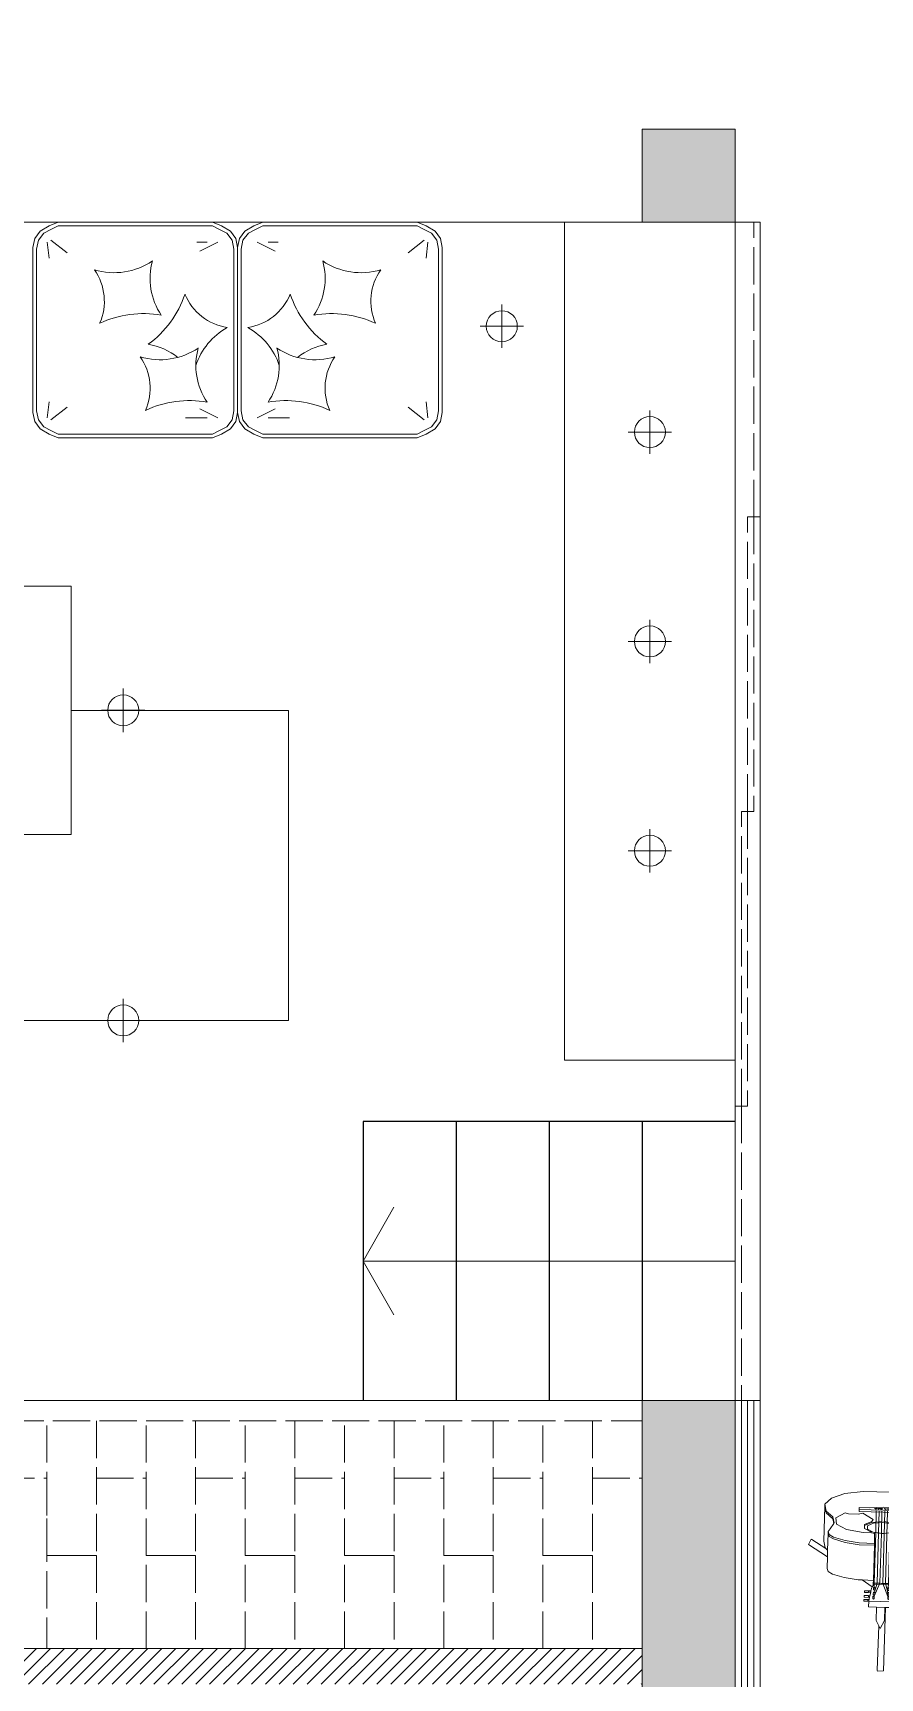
# Model space of a CAD drawing. Header units: millimetres. Extents: x 2261 to 4261, y 903 to 3498.
# Drawn here: x 3488 to 3762, y 2164 to 2695 of the extents above; entities that cross this region are included whole.
import ezdxf

# ---------------------------------------------------------------- set-up
doc = ezdxf.new("R2010")
doc.units = ezdxf.units.MM
doc.linetypes.add('ACAD_ISO02W100', pattern=[15, 12, -3])
for name, color, linetype, lineweight in [('A-FURN', 9, 'Continuous', 13), ('pavimentazione esterna', 51, 'Continuous', 15), ('PROIEZIONI', 145, 'Continuous', 13), ('PROIEZIONI_finissime_fine lines', 251, 'Continuous', 5), ('vetro', 140, 'Continuous', 15), ('Wall', 7, 'Continuous', 20)]:
    doc.layers.add(name, color=color, linetype=linetype, lineweight=lineweight)

# ---------------------------------------------------------------- blocks, each defined once
blk = doc.blocks.new('Guitar Stand Accoustic')
at = {"lineweight": 0}
for p, q in [((-0.36, 14.26), (-0.15, 22.09)), ((-0.15, 22.09), (0.58, 22.15)), ((0.61, 22.04), (0.46, 16.54)), ((0.58, 22.15), (0.61, 22.04)), ((-0.24, 15.89), (0.3, 16.87)), ((0.3, 16.87), (0.46, 16.54)), ((0.46, 16.54), (0.8, 15.87)), ((-1.26, 13.57), (-1.24, 14.28)), ((-1.24, 14.28), (-0.36, 14.26)), ((-0.36, 14.26), (-0.27, 14.26)), ((-0.27, 14.26), (-0.24, 15.89)), ((-0.27, 14.26), (0.77, 14.24)), ((0.8, 15.87), (0.77, 14.24)), ((1.75, 14.22), (0.77, 14.24)), ((-1.87, 13.59), (-1.88, 13.36)), ((-1.88, 13.36), (-1.38, 13.35)), ((-1.38, 13.58), (-1.87, 13.59)), ((-1.84, 12.51), (-1.85, 12.3)), ((-1.85, 12.3), (-1.35, 12.29)), ((-1.83, 13.1), (-1.84, 12.88)), ((-1.84, 12.88), (-1.34, 12.87)), ((-1.34, 12.5), (-1.84, 12.51)), ((-1.33, 13.09), (-1.83, 13.1)), ((-1.38, 13.53), (-1.38, 13.58)), ((-1.38, 13.53), (-1.25, 13.52)), ((-1.38, 13.37), (-1.38, 13.53)), ((-1.38, 13.35), (-1.38, 13.37)), ((-1.38, 13.37), (-1.22, 13.37)), ((-1.35, 12.45), (-1.34, 12.5)), ((-1.35, 12.45), (-1.07, 12.45)), ((-1.35, 12.3), (-1.35, 12.45)), ((-1.35, 12.29), (-1.35, 12.3)), ((-1.35, 12.3), (-1.05, 12.3)), ((-1.34, 13.04), (-1.33, 13.09)), ((-1.34, 13.04), (-1.17, 13.03)), ((-1.34, 12.89), (-1.34, 13.04)), ((-1.34, 12.87), (-1.34, 12.89)), ((-1.34, 12.89), (-1.14, 12.88)), ((-1.25, 13.52), (-1.26, 13.57)), ((-1.26, 13.57), (1.73, 13.52)), ((-1.22, 13.37), (-1.25, 13.52)), ((-1.17, 13.03), (-1.22, 13.37)), ((-1.14, 12.88), (-1.17, 13.03)), ((-1.07, 12.45), (-1.14, 12.88)), ((-1.05, 12.3), (-1.07, 12.45)), ((-0.97, 11.86), (-1.05, 12.3)), ((-0.69, 13.27), (-0.77, 13.21)), ((-0.77, 12.9), (-0.77, 13.21)), ((-0.69, 12.96), (-0.77, 12.9)), ((-0.77, 12.9), (-0.61, 12.9)), ((-0.65, 12.78), (-0.73, 12.73)), ((-0.73, 12.41), (-0.73, 12.73)), ((-0.65, 12.47), (-0.73, 12.41)), ((-0.73, 12.41), (-0.57, 12.41)), ((-0.61, 13.21), (-0.69, 13.27)), ((-0.61, 12.9), (-0.69, 12.96)), ((-0.57, 12.72), (-0.65, 12.78)), ((-0.57, 12.41), (-0.65, 12.47)), ((0.02, 11.3), (-0.62, 12.9)), ((-0.61, 12.9), (-0.61, 13.21)), ((-0.32, 11.31), (-0.61, 12.41)), ((-0.57, 12.41), (-0.57, 12.72)), ((0.37, 11.29), (1.08, 12.87)), ((0.72, 11.29), (1.04, 12.38)), ((1.01, 12.69), (1.1, 12.75)), ((1.01, 12.38), (1.01, 12.69)), ((1.01, 12.38), (1.09, 12.44)), ((1.17, 12.38), (1.01, 12.38)), ((1.07, 13.18), (1.16, 13.24)), ((1.07, 12.87), (1.07, 13.18)), ((1.07, 12.87), (1.15, 12.92)), ((1.23, 12.87), (1.07, 12.87)), ((1.09, 12.44), (1.17, 12.38)), ((1.1, 12.75), (1.18, 12.69)), ((1.15, 12.92), (1.23, 12.87)), ((1.16, 13.24), (1.24, 13.18)), ((1.17, 12.38), (1.18, 12.69)), ((1.23, 12.87), (1.24, 13.18)), ((1.39, 11.81), (1.48, 12.25)), ((1.48, 12.25), (1.51, 12.4)), ((1.78, 12.25), (1.48, 12.25)), ((1.51, 12.4), (1.6, 12.84)), ((1.78, 12.4), (1.51, 12.4)), ((1.6, 12.84), (1.63, 12.99)), ((1.79, 12.83), (1.6, 12.84)), ((1.63, 12.99), (1.69, 13.32)), ((1.79, 12.98), (1.63, 12.99)), ((1.69, 13.32), (1.72, 13.47)), ((1.85, 13.32), (1.69, 13.32)), ((1.72, 13.47), (1.73, 13.52)), ((1.85, 13.47), (1.72, 13.47)), ((1.73, 13.52), (1.75, 14.22)), ((1.78, 12.4), (1.79, 12.45)), ((1.78, 12.25), (1.78, 12.4)), ((1.78, 12.24), (1.78, 12.25)), ((2.28, 12.23), (1.78, 12.24)), ((1.79, 12.98), (1.8, 13.04)), ((1.79, 12.83), (1.79, 12.98)), ((1.79, 12.81), (1.79, 12.83)), ((2.29, 12.81), (1.79, 12.81)), ((1.79, 12.45), (2.28, 12.44)), ((1.8, 13.04), (2.29, 13.03)), ((1.85, 13.53), (2.35, 13.52)), ((1.85, 13.47), (1.85, 13.53)), ((1.85, 13.32), (1.85, 13.47)), ((1.85, 13.29), (1.85, 13.32)), ((2.35, 13.29), (1.85, 13.29)), ((2.28, 12.44), (2.28, 12.23)), ((2.29, 13.03), (2.29, 12.81)), ((2.35, 13.52), (2.35, 13.29)), ((-5.88, 10.41), (-6.41, 10.12)), ((-4.43, 10.79), (-5.88, 10.41)), ((-2.68, 10.98), (-4.43, 10.79)), ((-1.76, 10.98), (-2.68, 10.98)), ((-1.76, 10.98), (-0.79, 11.56)), ((-0.8, 10.97), (-1.76, 10.98)), ((-0.79, 11.6), (-0.97, 11.86)), ((-0.88, 6.63), (-0.8, 10.97)), ((-0.79, 11.43), (-0.8, 11.32)), ((-0.8, 10.97), (-0.8, 11.32)), ((-0.8, 11.32), (1.2, 11.28)), ((-0.67, 11.31), (-0.8, 11.32)), ((-0.79, 11.56), (-0.79, 11.6)), ((-0.79, 11.43), (-0.79, 11.56)), ((-0.79, 11.43), (1.2, 11.4)), ((-0.78, 5.06), (-0.67, 11.31)), ((-0.66, 12.19), (-0.74, 12.14)), ((-0.74, 11.83), (-0.74, 12.14)), ((-0.66, 11.88), (-0.74, 11.83)), ((-0.74, 11.83), (-0.58, 11.83)), ((-0.67, 11.31), (-0.66, 11.83)), ((-0.32, 11.31), (-0.67, 11.31)), ((-0.58, 12.14), (-0.66, 12.19)), ((-0.58, 11.83), (-0.66, 11.88)), ((-0.58, 11.83), (-0.58, 12.14)), ((-0.48, 2.37), (-0.32, 11.31)), ((0.02, 11.3), (-0.32, 11.31)), ((-0.13, 2.37), (0.02, 11.3)), ((0.2, 11.3), (0.02, 11.3)), ((0.2, 11.3), (0.37, 11.29)), ((0.26, 5.11), (0.37, 11.29)), ((0.37, 11.29), (0.72, 11.29)), ((0.61, 5.07), (0.72, 11.29)), ((0.72, 11.29), (1.07, 11.28)), ((0.96, 5.02), (1.07, 11.28)), ((1, 12.11), (1.09, 12.16)), ((1, 11.8), (1, 12.11)), ((1, 11.8), (1.08, 11.85)), ((1.16, 11.8), (1, 11.8)), ((1.07, 11.28), (1.08, 11.8)), ((1.07, 11.28), (1.2, 11.28)), ((1.08, 11.85), (1.16, 11.8)), ((1.09, 12.16), (1.17, 12.11)), ((1.11, 6.6), (1.19, 10.93)), ((1.16, 11.8), (1.17, 12.11)), ((1.19, 10.93), (1.2, 11.28)), ((1.19, 10.93), (2.59, 10.89)), ((1.2, 11.57), (1.32, 11.72)), ((1.2, 11.4), (1.2, 11.57)), ((1.2, 11.4), (1.2, 11.28)), ((1.32, 11.72), (1.39, 11.81)), ((1.32, 11.72), (2.59, 10.89)), ((2.59, 10.89), (3.06, 10.88)), ((3.06, 10.88), (4.81, 10.63)), ((4.81, 10.63), (6.25, 10.2)), ((6.25, 10.2), (6.77, 9.89)), ((-6.61, 8.06), (-6.58, 9.77)), ((-6.41, 10.12), (-6.58, 9.77)), ((6.77, 9.89), (6.92, 9.54)), ((6.89, 8.1), (6.92, 9.54)), ((-9.13, 6.55), (-6.61, 8.06)), ((-8.72, 5.91), (-9.13, 6.55)), ((-7, 6.94), (-8.72, 5.91)), ((-7.22, 2.08), (-7.14, 6.42)), ((-7, 6.94), (-7.14, 6.42)), ((-6.92, 7.24), (-7, 6.94)), ((-6.62, 7.49), (-6.92, 7.24)), ((-6.65, 5.44), (-6.62, 7.49)), ((-6.62, 7.49), (-6.61, 8.06)), ((-4.51, 6.45), (-5.96, 6.08)), ((-4.51, 6.22), (-5.96, 5.84)), ((-2.75, 6.64), (-4.51, 6.45)), ((-2.76, 6.41), (-4.51, 6.22)), ((-0.88, 6.4), (-2.76, 6.41)), ((-0.88, 6.63), (-2.75, 6.64)), ((-0.91, 5.16), (-0.88, 6.4)), ((-0.88, 6.4), (-0.88, 6.63)), ((1.09, 5.13), (1.11, 6.36)), ((1.11, 6.6), (2.98, 6.54)), ((1.11, 6.36), (1.11, 6.6)), ((1.11, 6.36), (2.98, 6.31)), ((2.98, 6.54), (4.73, 6.29)), ((2.98, 6.31), (4.73, 6.06)), ((4.73, 6.29), (6.17, 5.86)), ((6.84, 5.2), (6.88, 7.25)), ((6.88, 7.25), (6.89, 8.1)), ((6.88, 7.25), (7.09, 7.06)), ((6.89, 8.1), (9.26, 6.56)), ((8.83, 5.94), (7.09, 7.06)), ((7.09, 7.06), (7.17, 6.99)), ((7.17, 6.99), (7.37, 6.16)), ((7.29, 1.83), (7.37, 6.16)), ((9.26, 6.56), (8.93, 5.91)), ((-6.49, 5.55), (-6.66, 5.2)), ((-6.66, 5.2), (-6.65, 5.44)), ((-6.66, 5.2), (-6.43, 4.85)), ((-6.49, 5.78), (-6.65, 5.44)), ((-5.96, 6.08), (-6.49, 5.78)), ((-5.96, 5.84), (-6.49, 5.55)), ((-6.43, 4.85), (-6, 4.17)), ((-5.96, 4.11), (-6.16, 3.36)), ((-6, 4.17), (-6.15, 3.59)), ((-6, 4.17), (-5.96, 4.11)), ((-1.31, 5.12), (-2.19, 4.74)), ((-2.19, 4.74), (-2.19, 4.24)), ((-2.19, 4.24), (-1.33, 3.82)), ((-1.81, 4.69), (-1.82, 4.27)), ((-1.82, 4.27), (-1.1, 3.93)), ((-1.08, 5.01), (-1.81, 4.69)), ((-0.91, 5.16), (-1.31, 5.12)), ((0.09, 5.12), (-1.08, 5.01)), ((-0.91, 5.04), (-0.91, 5.16)), ((-0.03, 5.12), (-0.91, 5.04)), ((-0.83, 2.38), (-0.78, 5.06)), ((-0.03, 5.12), (0.21, 5.12)), ((0.09, 5.12), (1.26, 4.97)), ((0.21, 5.12), (1.08, 5.01)), ((0.22, 2.36), (0.26, 5.11)), ((0.56, 2.36), (0.61, 5.07)), ((0.91, 2.35), (0.96, 5.02)), ((1.08, 5.01), (1.09, 5.13)), ((1.09, 5.13), (1.49, 5.07)), ((1.97, 4.21), (1.24, 3.88)), ((1.26, 4.97), (1.98, 4.62)), ((2.34, 4.16), (1.47, 3.77)), ((1.49, 5.07), (1.69, 4.98)), ((1.49, 4.96), (1.69, 4.98)), ((1.49, 4.96), (2.35, 4.54)), ((1.69, 4.98), (2.5, 5.05)), ((1.98, 4.62), (1.97, 4.21)), ((2.35, 4.54), (2.34, 4.16)), ((2.34, 4.16), (2.34, 4.04)), ((2.5, 5.05), (4.57, 4.69)), ((4.57, 4.69), (5.83, 4.03)), ((4.73, 6.06), (6.17, 5.63)), ((6.6, 4.62), (6.15, 3.96)), ((6.17, 5.86), (6.69, 5.55)), ((6.17, 5.63), (6.69, 5.31)), ((6.84, 4.96), (6.6, 4.62)), ((6.69, 5.55), (6.84, 5.2)), ((6.69, 5.31), (6.84, 4.96)), ((6.84, 4.96), (6.84, 5.2)), ((8.93, 5.91), (8.83, 5.94)), ((-7, 2.9), (-7.22, 2.08)), ((-7, 2.67), (-7.22, 1.85)), ((-7.22, 1.85), (-7.22, 2.08)), ((-6.15, 3.59), (-7, 2.9)), ((-6.16, 3.36), (-7, 2.67)), ((-2.94, 2.53), (-2.95, 2.3)), ((-2.95, 2.3), (-2.95, 2.05)), ((-2.95, 2.3), (3.03, 2.2)), ((-2.95, 2.05), (-1.71, 2.03)), ((-2.94, 2.53), (3.03, 2.43)), ((-1.33, 3.82), (-0.05, 3.66)), ((-1.1, 3.93), (0.07, 3.78)), ((-0.91, 2.17), (-1.06, 2.08)), ((-1.06, 2.08), (-0.76, 2.08)), ((-0.76, 2.08), (-0.91, 2.17)), ((-0.56, 2.17), (-0.71, 2.08)), ((-0.71, 2.08), (-0.41, 2.07)), ((-0.41, 2.07), (-0.56, 2.17)), ((-0.21, 2.16), (-0.36, 2.07)), ((-0.36, 2.07), (-0.06, 2.06)), ((-0.06, 2.06), (-0.21, 2.16)), ((1.24, 3.88), (0.07, 3.78)), ((0.14, 2.06), (0.29, 2.15)), ((0.43, 2.06), (0.14, 2.06)), ((1.47, 3.77), (0.18, 3.66)), ((0.29, 2.15), (0.43, 2.06)), ((0.49, 2.05), (0.64, 2.14)), ((0.78, 2.05), (0.49, 2.05)), ((0.64, 2.14), (0.78, 2.05)), ((0.83, 2.05), (0.98, 2.13)), ((1.13, 2.04), (0.83, 2.05)), ((0.98, 2.13), (1.13, 2.04)), ((1.3, 3.4), (1.47, 3.66)), ((2.58, 2.66), (1.3, 3.4)), ((2.34, 4.04), (1.47, 3.66)), ((3.16, 2.77), (2.58, 2.66)), ((3.03, 2.2), (3.02, 1.94)), ((3.03, 2.43), (3.03, 2.2)), ((4.35, 2.74), (3.16, 2.77)), ((4.77, 2.61), (4.35, 2.74)), ((5.9, 3.26), (4.77, 2.61)), ((5.83, 4.03), (5.9, 3.26)), ((6.15, 3.96), (6.1, 3.89)), ((6.1, 3.89), (6.27, 3.14)), ((6.15, 3.96), (6.28, 3.37)), ((6.27, 3.14), (7.09, 2.42)), ((6.28, 3.37), (7.1, 2.65)), ((7.09, 2.42), (7.29, 1.59)), ((7.1, 2.65), (7.29, 1.83)), ((-7.22, 1.85), (-6.44, 1.05)), ((-6.44, 1.05), (-4.79, 0.42)), ((-4.79, 0.42), (-2.55, 0.05)), ((-2.55, 0.05), (2.55, -0.05)), ((-0.84, 1.97), (-1.71, 2.03)), ((-0.84, 1.97), (0.03, 1.89)), ((0.9, 1.94), (0.03, 1.89)), ((0.9, 1.94), (1.78, 1.97)), ((3.02, 1.94), (1.78, 1.97)), ((4.8, 0.25), (2.55, -0.05)), ((6.48, 0.82), (4.8, 0.25)), ((7.29, 1.59), (6.48, 0.82)), ((7.29, 1.59), (7.29, 1.83))]:
    blk.add_line(p, q, dxfattribs=at)
blk = doc.blocks.new('luce')
at = {"layer": 'PROIEZIONI'}
for q in [(4127.26, 2661.44), (4120.26, 2654.44), (4127.26, 2647.44), (4134.26, 2654.44)]:
    blk.add_line((4127.26, 2654.44), q, dxfattribs=at)
blk.add_circle((4127.26, 2654.44), 5, dxfattribs=at)

msp = doc.modelspace()

# ---------------------------------------------------------------- hatches: boundary and pattern name
at = {"layer": 'vetro'}
h = msp.add_hatch(dxfattribs=at)
h.set_pattern_fill('ANSI31', color=4)
h.set_pattern_definition([(45, (-21071.654, -14714.0315), (-2.24506403, 2.24506403), [])])
h.paths.add_polyline_path([(3684.87, 2173.56), (3314.87, 2173.56), (3314.87, 2162.04), (3684.87, 2162.04)])
at = {"layer": 'Wall'}
h = msp.add_hatch(color=9, dxfattribs=at)
h.dxf.hatch_style = 1
h.paths.add_polyline_path([(3714.87, 2663.53), (3684.87, 2663.53), (3684.87, 2633.53), (3714.87, 2633.53)])
h.paths.add_polyline_path([(3314.87, 2663.53), (3284.87, 2663.53), (3284.87, 2633.53), (3314.87, 2633.53)])
h.paths.add_polyline_path([(2914.87, 2779.17), (2884.87, 2779.17), (2884.87, 2665.04), (2914.87, 2677.6)])
h.paths.add_polyline_path([(3466.01, 2908.38), (2884.87, 2907.88), (2884.87, 2878.53), (2914.87, 2878.53), (3412.85, 2878.53), (3422.82, 2882.71), (3420.12, 2889.17)])
h = msp.add_hatch(color=9, dxfattribs=at)
h.dxf.hatch_style = 1
h.paths.add_polyline_path([(3314.87, 2253.53), (3284.87, 2253.53), (3284.87, 2158.53), (3264.87, 2158.53), (3264.87, 2128.53), (3314.87, 2128.53)])
h.paths.add_polyline_path([(3714.87, 2253.53), (3684.87, 2253.53), (3684.87, 2128.53), (3714.87, 2128.53), (3714.87, 2158.53)])
h.paths.add_polyline_path([(4034.87, 2296.03), (4004.87, 2296.03), (4004.87, 2158.53), (4004.87, 2128.53), (4034.87, 2128.53)])

# ---------------------------------------------------------------- linework, layer by layer
at = {"color": 1}
for p, q in [((3714.87, 2343.53), (3594.87, 2343.53)), ((3594.87, 2343.53), (3594.87, 2253.53)), ((3624.87, 2343.53), (3624.87, 2253.53)), ((3654.87, 2343.53), (3654.87, 2253.53)), ((3684.87, 2343.53), (3684.87, 2253.53))]:
    msp.add_line(p, q, dxfattribs=at)
at = {"layer": 'A-FURN'}
for p, q in [((3493.63, 2632.38), (3490.74, 2630.64)), ((3493.63, 2632.38), (3490.74, 2630.64)), ((3496.53, 2633.53), (3493.63, 2632.38)), ((3496.53, 2633.53), (3493.63, 2632.38)), ((3496.53, 2632.38), (3494.21, 2631.22)), ((3496.53, 2632.38), (3494.21, 2631.22)), ((3546.3, 2633.53), (3496.53, 2633.53)), ((3546.3, 2633.53), (3496.53, 2633.53)), ((3546.3, 2632.38), (3496.53, 2632.38)), ((3546.3, 2632.38), (3496.53, 2632.38)), ((3546.3, 2632.38), (3539.71, 2632.38)), ((3546.3, 2632.38), (3539.71, 2632.38)), ((3549.19, 2632.38), (3546.3, 2633.53)), ((3549.19, 2632.38), (3546.3, 2633.53)), ((3548.61, 2631.22), (3546.3, 2632.38)), ((3548.61, 2631.22), (3546.3, 2632.38)), ((3552.09, 2630.64), (3549.19, 2632.38)), ((3552.09, 2630.64), (3549.19, 2632.38)), ((3556.72, 2630.64), (3559.61, 2632.38)), ((3556.72, 2630.64), (3559.61, 2632.38)), ((3559.61, 2632.38), (3562.5, 2633.53)), ((3559.61, 2632.38), (3562.5, 2633.53)), ((3560.19, 2631.22), (3562.5, 2632.38)), ((3560.19, 2631.22), (3562.5, 2632.38)), ((3562.5, 2633.53), (3612.28, 2633.53)), ((3562.5, 2633.53), (3612.28, 2633.53)), ((3562.5, 2632.38), (3569.09, 2632.38)), ((3562.5, 2632.38), (3612.28, 2632.38)), ((3562.5, 2632.38), (3569.09, 2632.38)), ((3562.5, 2632.38), (3612.28, 2632.38)), ((3612.28, 2633.53), (3615.17, 2632.38)), ((3612.28, 2633.53), (3615.17, 2632.38)), ((3612.28, 2632.38), (3614.59, 2631.22)), ((3612.28, 2632.38), (3614.59, 2631.22)), ((3615.17, 2632.38), (3618.07, 2630.64)), ((3615.17, 2632.38), (3618.07, 2630.64)), ((3714.87, 2633.53), (3659.87, 2633.53)), ((3659.87, 2633.53), (3659.87, 2363.37)), ((3489, 2628.32), (3488.42, 2625.43)), ((3489, 2628.32), (3488.42, 2625.43)), ((3490.74, 2630.64), (3489, 2628.32)), ((3490.74, 2630.64), (3489, 2628.32)), ((3490.16, 2627.75), (3489.58, 2624.85)), ((3490.16, 2627.75), (3489.58, 2624.85)), ((3491.9, 2630.06), (3490.16, 2627.75)), ((3491.9, 2630.06), (3490.16, 2627.75)), ((3494.21, 2631.22), (3491.9, 2630.06)), ((3494.21, 2631.22), (3491.9, 2630.06)), ((3493.05, 2627.17), (3493.63, 2621.96)), ((3493.05, 2627.17), (3493.63, 2621.96)), ((3494.21, 2627.75), (3499.42, 2623.69)), ((3494.21, 2627.75), (3499.42, 2623.69)), ((3544.56, 2627.17), (3541.27, 2627.17)), ((3544.56, 2627.17), (3541.27, 2627.17)), ((3548.04, 2627.17), (3542.25, 2624.27)), ((3548.04, 2627.17), (3542.25, 2624.27)), ((3550.93, 2630.06), (3548.61, 2631.22)), ((3550.93, 2630.06), (3548.61, 2631.22)), ((3552.67, 2627.75), (3550.93, 2630.06)), ((3552.67, 2627.75), (3550.93, 2630.06)), ((3553.82, 2628.32), (3552.09, 2630.64)), ((3553.82, 2628.32), (3552.09, 2630.64)), ((3553.24, 2624.85), (3552.67, 2627.75)), ((3553.24, 2624.85), (3552.67, 2627.75)), ((3553.82, 2628.32), (3554.4, 2625.43)), ((3553.82, 2628.32), (3554.4, 2625.43)), ((3554.98, 2628.32), (3554.4, 2625.43)), ((3554.98, 2628.32), (3554.4, 2625.43)), ((3554.98, 2628.32), (3556.72, 2630.64)), ((3554.98, 2628.32), (3556.72, 2630.64)), ((3555.56, 2624.85), (3556.14, 2627.75)), ((3555.56, 2624.85), (3556.14, 2627.75)), ((3556.14, 2627.75), (3557.87, 2630.06)), ((3556.14, 2627.75), (3557.87, 2630.06)), ((3557.87, 2630.06), (3560.19, 2631.22)), ((3557.87, 2630.06), (3560.19, 2631.22)), ((3560.77, 2627.17), (3566.56, 2624.27)), ((3560.77, 2627.17), (3566.56, 2624.27)), ((3564.24, 2627.17), (3567.53, 2627.17)), ((3564.24, 2627.17), (3567.53, 2627.17)), ((3614.59, 2627.75), (3609.38, 2623.69)), ((3614.59, 2627.75), (3609.38, 2623.69)), ((3614.59, 2631.22), (3616.91, 2630.06)), ((3614.59, 2631.22), (3616.91, 2630.06)), ((3615.75, 2627.17), (3615.17, 2621.96)), ((3615.75, 2627.17), (3615.17, 2621.96)), ((3616.91, 2630.06), (3618.64, 2627.75)), ((3616.91, 2630.06), (3618.64, 2627.75)), ((3618.07, 2630.64), (3619.8, 2628.32)), ((3618.07, 2630.64), (3619.8, 2628.32)), ((3618.64, 2627.75), (3619.22, 2624.85)), ((3618.64, 2627.75), (3619.22, 2624.85)), ((3619.8, 2628.32), (3620.38, 2625.43)), ((3488.42, 2625.43), (3488.42, 2598.81)), ((3488.42, 2625.43), (3488.42, 2598.81)), ((3489.58, 2624.85), (3489.58, 2598.81)), ((3489.58, 2624.85), (3489.58, 2598.81)), ((3553.24, 2598.81), (3553.24, 2624.85)), ((3553.24, 2598.81), (3553.24, 2624.85)), ((3554.4, 2625.43), (3554.4, 2598.81)), ((3554.4, 2625.43), (3554.4, 2598.81)), ((3554.4, 2625.43), (3554.4, 2598.81)), ((3554.4, 2625.43), (3554.4, 2598.81)), ((3555.56, 2598.81), (3555.56, 2624.85)), ((3555.56, 2598.81), (3555.56, 2624.85)), ((3619.22, 2624.85), (3619.22, 2598.81)), ((3619.22, 2624.85), (3619.22, 2598.81)), ((3620.38, 2625.43), (3620.38, 2572.18)), ((3488.42, 2572.18), (3488.42, 2598.81)), ((3489.58, 2572.76), (3489.58, 2598.81)), ((3489.58, 2572.76), (3489.58, 2598.81)), ((3553.24, 2598.81), (3553.24, 2572.76)), ((3553.24, 2598.81), (3553.24, 2572.76)), ((3554.4, 2572.18), (3554.4, 2598.81)), ((3554.4, 2572.18), (3554.4, 2598.81)), ((3554.4, 2572.18), (3554.4, 2598.81)), ((3554.4, 2572.18), (3554.4, 2598.81)), ((3555.56, 2598.81), (3555.56, 2572.76)), ((3555.56, 2598.81), (3555.56, 2572.76)), ((3619.22, 2572.76), (3619.22, 2598.81)), ((3619.22, 2572.76), (3619.22, 2598.81)), ((3493.05, 2570.45), (3493.63, 2575.66)), ((3493.05, 2570.45), (3493.63, 2575.66)), ((3494.21, 2569.87), (3499.42, 2573.92)), ((3494.21, 2569.87), (3499.42, 2573.92)), ((3548.04, 2570.45), (3542.25, 2573.34)), ((3548.04, 2570.45), (3542.25, 2573.34)), ((3560.77, 2570.45), (3566.56, 2573.34)), ((3560.77, 2570.45), (3566.56, 2573.34)), ((3614.59, 2569.87), (3609.38, 2573.92)), ((3614.59, 2569.87), (3609.38, 2573.92)), ((3615.75, 2570.45), (3615.17, 2575.66)), ((3615.75, 2570.45), (3615.17, 2575.66)), ((3489, 2569.29), (3488.42, 2572.18)), ((3489, 2569.29), (3488.42, 2572.18)), ((3490.74, 2566.98), (3489, 2569.29)), ((3490.74, 2566.98), (3489, 2569.29)), ((3490.16, 2569.87), (3489.58, 2572.76)), ((3490.16, 2569.87), (3489.58, 2572.76)), ((3491.9, 2567.55), (3490.16, 2569.87)), ((3491.9, 2567.55), (3490.16, 2569.87)), ((3544.56, 2570.45), (3537.62, 2570.45)), ((3544.56, 2570.45), (3537.62, 2570.45)), ((3552.67, 2569.87), (3550.93, 2567.55)), ((3552.67, 2569.87), (3550.93, 2567.55)), ((3553.82, 2569.29), (3552.09, 2566.98)), ((3553.82, 2569.29), (3552.09, 2566.98)), ((3553.24, 2572.76), (3552.67, 2569.87)), ((3553.24, 2572.76), (3552.67, 2569.87)), ((3553.82, 2569.29), (3554.4, 2572.18)), ((3553.82, 2569.29), (3554.4, 2572.18)), ((3554.98, 2569.29), (3554.4, 2572.18)), ((3554.98, 2569.29), (3554.4, 2572.18)), ((3554.98, 2569.29), (3556.72, 2566.98)), ((3554.98, 2569.29), (3556.72, 2566.98)), ((3555.56, 2572.76), (3556.14, 2569.87)), ((3555.56, 2572.76), (3556.14, 2569.87)), ((3556.14, 2569.87), (3557.87, 2567.55)), ((3556.14, 2569.87), (3557.87, 2567.55)), ((3564.24, 2570.45), (3571.19, 2570.45)), ((3564.24, 2570.45), (3571.19, 2570.45)), ((3616.91, 2567.55), (3618.64, 2569.87)), ((3616.91, 2567.55), (3618.64, 2569.87)), ((3618.07, 2566.98), (3619.8, 2569.29)), ((3618.07, 2566.98), (3619.8, 2569.29)), ((3618.64, 2569.87), (3619.22, 2572.76)), ((3618.64, 2569.87), (3619.22, 2572.76)), ((3619.8, 2569.29), (3620.38, 2572.18)), ((3493.63, 2565.24), (3490.74, 2566.98)), ((3493.63, 2565.24), (3490.74, 2566.98)), ((3494.21, 2566.4), (3491.9, 2567.55)), ((3494.21, 2566.4), (3491.9, 2567.55)), ((3496.53, 2564.08), (3493.63, 2565.24)), ((3496.53, 2564.08), (3493.63, 2565.24)), ((3496.53, 2565.24), (3494.21, 2566.4)), ((3496.53, 2565.24), (3494.21, 2566.4)), ((3546.3, 2565.24), (3496.53, 2565.24)), ((3546.3, 2565.24), (3496.53, 2565.24)), ((3546.3, 2564.08), (3496.53, 2564.08)), ((3546.3, 2564.08), (3496.53, 2564.08)), ((3546.3, 2564.08), (3496.53, 2564.08)), ((3546.3, 2564.08), (3496.53, 2564.08)), ((3548.61, 2566.4), (3546.3, 2565.24)), ((3548.61, 2566.4), (3546.3, 2565.24)), ((3549.19, 2565.24), (3546.3, 2564.08)), ((3549.19, 2565.24), (3546.3, 2564.08)), ((3550.93, 2567.55), (3548.61, 2566.4)), ((3550.93, 2567.55), (3548.61, 2566.4)), ((3552.09, 2566.98), (3549.19, 2565.24)), ((3552.09, 2566.98), (3549.19, 2565.24)), ((3556.72, 2566.98), (3559.61, 2565.24)), ((3556.72, 2566.98), (3559.61, 2565.24)), ((3557.87, 2567.55), (3560.19, 2566.4)), ((3557.87, 2567.55), (3560.19, 2566.4)), ((3559.61, 2565.24), (3562.5, 2564.08)), ((3559.61, 2565.24), (3562.5, 2564.08)), ((3560.19, 2566.4), (3562.5, 2565.24)), ((3560.19, 2566.4), (3562.5, 2565.24)), ((3562.5, 2565.24), (3612.28, 2565.24)), ((3562.5, 2565.24), (3612.28, 2565.24)), ((3562.5, 2564.08), (3612.28, 2564.08)), ((3562.5, 2564.08), (3612.28, 2564.08)), ((3562.5, 2564.08), (3612.28, 2564.08)), ((3562.5, 2564.08), (3612.28, 2564.08)), ((3612.28, 2565.24), (3614.59, 2566.4)), ((3612.28, 2565.24), (3614.59, 2566.4)), ((3612.28, 2564.08), (3615.17, 2565.24)), ((3612.28, 2564.08), (3615.17, 2565.24)), ((3614.59, 2566.4), (3616.91, 2567.55)), ((3614.59, 2566.4), (3616.91, 2567.55)), ((3615.17, 2565.24), (3618.07, 2566.98)), ((3615.17, 2565.24), (3618.07, 2566.98)), ((3500.77, 2516.14), (3440.77, 2516.14)), ((3500.77, 2436.14), (3500.77, 2516.14)), ((3500.77, 2476.14), (3570.77, 2476.14)), ((3570.77, 2476.14), (3570.77, 2376.14)), ((3440.77, 2436.14), (3500.77, 2436.14)), ((3570.77, 2376.14), (3464.29, 2376.14)), ((3714.87, 2363.37), (3659.87, 2363.37))]:
    msp.add_line(p, q, dxfattribs=at)
at = {"layer": 'A-FURN', "linetype": 'Continuous'}
for centre, radius, start, end in [((3514.63, 2639.24), 21.96, 253.0703, 304.1568), ((3514.63, 2639.24), 21.96, 253.0703, 304.1568), ((3547.02, 2615.37), 20.85, 164.136, 214.3637), ((3547.02, 2615.37), 20.85, 164.136, 214.3637), ((3561.79, 2615.37), 20.85, 325.6363, 15.864), ((3561.79, 2615.37), 20.85, 325.6363, 15.864), ((3594.17, 2639.24), 21.96, 235.8432, 286.9297), ((3594.17, 2639.24), 21.96, 235.8432, 286.9297), ((3493.82, 2608.1), 17.62, 336.0775, 35.0986), ((3493.82, 2608.1), 17.62, 336.0775, 35.0986), ((3614.99, 2608.1), 17.62, 144.9014, 203.9225), ((3614.99, 2608.1), 17.62, 144.9014, 203.9225), ((3506.05, 2620.94), 33.13, 306.1401, 341.3776), ((3506.05, 2620.94), 33.13, 306.1401, 341.3776), ((3553.75, 2617.03), 17.62, 202.2459, 261.267), ((3553.75, 2617.03), 17.62, 202.2459, 261.267), ((3555.05, 2617.03), 17.62, 278.733, 337.7541), ((3555.05, 2617.03), 17.62, 278.733, 337.7541), ((3602.76, 2620.94), 33.13, 198.6224, 233.8599), ((3602.76, 2620.94), 33.13, 198.6224, 233.8599), ((3524.04, 2570.98), 33.13, 79.9717, 115.2093), ((3524.04, 2570.98), 33.13, 79.9717, 115.2093), ((3584.77, 2570.98), 33.13, 64.7907, 100.0283), ((3584.77, 2570.98), 33.13, 64.7907, 100.0283), ((3561.8, 2580.45), 21.96, 119.2387, 161.7639), ((3561.8, 2580.45), 21.96, 119.2387, 161.7639), ((3547, 2580.45), 21.96, 18.2361, 60.7613), ((3547, 2580.45), 21.96, 18.2361, 60.7613), ((3529.41, 2611.17), 21.96, 253.0703, 304.1568), ((3529.41, 2611.17), 21.96, 253.0703, 304.1568), ((3508.6, 2580.03), 17.62, 336.0775, 35.0986), ((3508.6, 2580.03), 17.62, 336.0775, 35.0986), ((3522.16, 2573.62), 20.85, 51.6102, 80.5321), ((3522.16, 2573.62), 20.85, 51.6102, 80.5321), ((3561.8, 2587.3), 20.85, 164.136, 214.3637), ((3561.8, 2587.3), 20.85, 164.136, 214.3637), ((3547.01, 2587.3), 20.85, 325.6363, 15.864), ((3547.01, 2587.3), 20.85, 325.6363, 15.864), ((3579.39, 2611.17), 21.96, 235.8432, 286.9297), ((3579.39, 2611.17), 21.96, 235.8432, 286.9297), ((3586.65, 2573.62), 20.85, 99.4679, 128.3898), ((3586.65, 2573.62), 20.85, 99.4679, 128.3898), ((3600.21, 2580.03), 17.62, 144.9014, 203.9225), ((3600.21, 2580.03), 17.62, 144.9014, 203.9225), ((3538.82, 2542.91), 33.13, 79.9717, 115.2093), ((3538.82, 2542.91), 33.13, 79.9717, 115.2093), ((3569.99, 2542.91), 33.13, 64.7907, 100.0283), ((3569.99, 2542.91), 33.13, 64.7907, 100.0283)]:
    msp.add_arc(centre, radius, start, end, dxfattribs=at)
at = {"layer": 'pavimentazione esterna', "linetype": 'ACAD_ISO02W100'}
for p, q in [((3492.87, 2203.53), (3492.87, 2247.02)), ((3508.87, 2247.02), (3508.87, 2203.53)), ((3524.87, 2203.53), (3524.87, 2247.02)), ((3540.87, 2247.02), (3540.87, 2203.53)), ((3556.87, 2203.53), (3556.87, 2247.02)), ((3572.87, 2247.02), (3572.87, 2203.53)), ((3588.87, 2203.53), (3588.87, 2247.02)), ((3604.87, 2247.02), (3604.87, 2203.53)), ((3620.87, 2203.53), (3620.87, 2247.02)), ((3636.87, 2247.02), (3636.87, 2203.53)), ((3652.87, 2203.53), (3652.87, 2247.02)), ((3668.87, 2247.02), (3668.87, 2203.53)), ((3476.87, 2228.53), (3492.87, 2228.53)), ((3492.87, 2228.53), (3492.87, 2173.56)), ((3508.87, 2228.53), (3524.87, 2228.53)), ((3540.87, 2228.53), (3556.87, 2228.53)), ((3572.87, 2228.53), (3588.87, 2228.53)), ((3604.87, 2228.53), (3620.87, 2228.53)), ((3636.87, 2228.53), (3652.87, 2228.53)), ((3668.87, 2228.53), (3684.87, 2228.53)), ((3492.87, 2203.53), (3508.87, 2203.53)), ((3508.87, 2203.53), (3492.87, 2203.53)), ((3508.87, 2203.53), (3508.87, 2173.56)), ((3524.87, 2203.53), (3540.87, 2203.53)), ((3524.87, 2173.56), (3524.87, 2203.53)), ((3540.87, 2203.53), (3524.87, 2203.53)), ((3540.87, 2203.53), (3540.87, 2173.56)), ((3556.87, 2203.53), (3572.87, 2203.53)), ((3556.87, 2173.56), (3556.87, 2203.53)), ((3572.87, 2203.53), (3556.87, 2203.53)), ((3572.87, 2203.53), (3572.87, 2173.56)), ((3588.87, 2203.53), (3604.87, 2203.53)), ((3588.87, 2173.56), (3588.87, 2203.53)), ((3604.87, 2203.53), (3588.87, 2203.53)), ((3604.87, 2203.53), (3604.87, 2173.56)), ((3620.87, 2203.53), (3636.87, 2203.53)), ((3620.87, 2173.56), (3620.87, 2203.53)), ((3636.87, 2203.53), (3620.87, 2203.53)), ((3636.87, 2203.53), (3636.87, 2173.56)), ((3652.87, 2203.53), (3668.87, 2203.53)), ((3652.87, 2173.56), (3652.87, 2203.53)), ((3668.87, 2203.53), (3652.87, 2203.53)), ((3668.87, 2203.53), (3668.87, 2173.56))]:
    msp.add_line(p, q, dxfattribs=at)
at = {"layer": 'PROIEZIONI'}
for q in [(3604.76, 2315.91), (3604.76, 2281.15), (3714.87, 2298.53)]:
    msp.add_line((3594.87, 2298.53), q, dxfattribs=at)
at = {"layer": 'PROIEZIONI_finissime_fine lines'}
for points in [[(3722.87, 2253.53), (3722.87, 2633.53), (3714.87, 2633.53)], [(3714.87, 2158.53), (3714.87, 2253.53), (3716.87, 2253.53), (3716.87, 2158.53), (3714.87, 2158.53)], [(3716.87, 2158.53), (3716.87, 2253.53), (3718.87, 2253.53), (3718.87, 2158.53), (3716.87, 2158.53)], [(3718.87, 2158.53), (3718.87, 2253.53), (3720.87, 2253.53), (3720.87, 2158.53), (3718.87, 2158.53)], [(3720.87, 2158.53), (3720.87, 2253.53), (3722.87, 2253.53), (3722.87, 2158.53), (3720.87, 2158.53)]]:
    msp.add_lwpolyline(points, dxfattribs=at)
at = {"layer": 'PROIEZIONI_finissime_fine lines', "linetype": 'ACAD_ISO02W100'}
for points in [[(3720.87, 2538.53), (3720.87, 2633.53), (3722.87, 2633.53), (3722.87, 2538.53), (3720.87, 2538.53)], [(3718.87, 2443.53), (3718.87, 2538.53), (3720.87, 2538.53), (3720.87, 2443.53), (3718.87, 2443.53)], [(3716.87, 2348.53), (3716.87, 2443.53), (3718.87, 2443.53), (3718.87, 2348.53), (3716.87, 2348.53)], [(3714.87, 2253.53), (3714.87, 2348.53), (3716.87, 2348.53), (3716.87, 2253.53), (3714.87, 2253.53)]]:
    msp.add_lwpolyline(points, dxfattribs=at)
at = {"layer": 'vetro'}
for p, q in [((3314.87, 2253.53), (3684.87, 2253.53)), ((3314.87, 2173.56), (3684.87, 2173.56))]:
    msp.add_line(p, q, dxfattribs=at)
at = {"layer": 'vetro', "linetype": 'ACAD_ISO02W100'}
for p, q in [((3684.87, 2247.02), (3684.87, 2253.53)), ((3314.87, 2247.02), (3684.87, 2247.02))]:
    msp.add_line(p, q, dxfattribs=at)
at = {"layer": 'Wall'}
for p, q in [((3684.87, 2633.53), (3684.87, 2663.53)), ((3684.87, 2663.53), (3714.87, 2663.53)), ((3714.87, 2663.53), (3714.87, 2633.53)), ((3284.87, 2633.53), (3714.87, 2633.53)), ((3714.87, 2633.53), (3714.87, 2253.53)), ((3684.87, 2128.53), (3684.87, 2253.53)), ((3684.87, 2253.53), (3714.87, 2253.53)), ((3714.87, 2253.53), (3714.87, 2158.53))]:
    msp.add_line(p, q, dxfattribs=at)

# ---------------------------------------------------------------- block references
at = {"layer": 'A-FURN', "xscale": 2.609650736875723, "yscale": 2.609650736875723, "zscale": 2.609650736875723, "rotation": 179.4479065382648}
msp.add_blockref('Guitar Stand Accoustic', (3762.81, 2224.06), dxfattribs=at)
at = {"layer": 'PROIEZIONI'}
for p in [(-487.65, -54.43), (-439.89, -88.57), (-439.89, -156.07), (-609.73, -178.29), (-439.89, -223.57), (-609.73, -278.29)]:
    msp.add_blockref('luce', p, dxfattribs=at)

doc.saveas('drawing.dxf')
